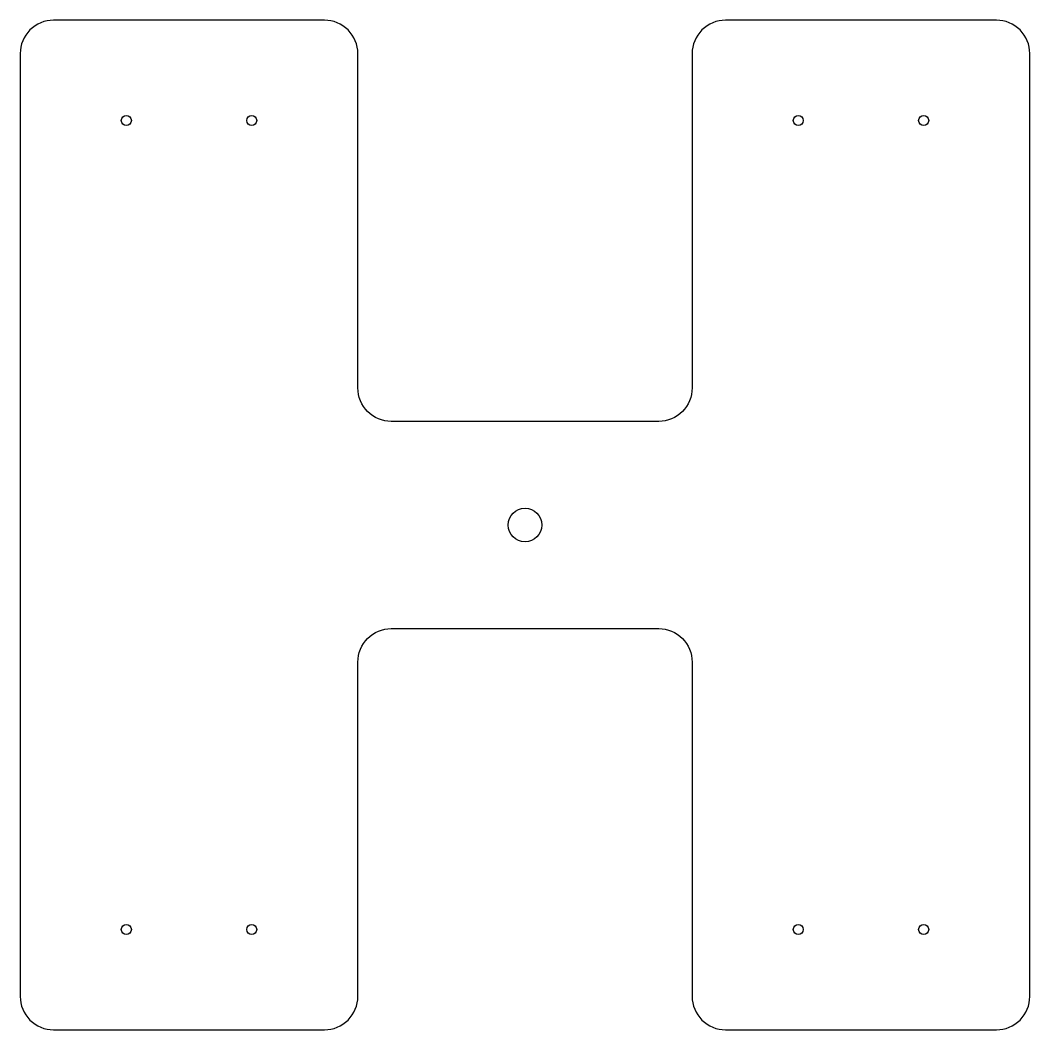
# Model space of a CAD drawing. Header units: millimetres. Extents: x -151 to 151, y -151 to 151.
import ezdxf

# ---------------------------------------------------------------- set-up
doc = ezdxf.new("R2010")
doc.units = ezdxf.units.MM
doc.layers.get('0').update_dxf_attribs({"linetype": 'CONTINUOUS'})

msp = doc.modelspace()

# ---------------------------------------------------------------- linework, layer by layer
msp.add_lwpolyline([(40, 31), (-40, 31, -0.414214), (-50, 41), (-50, 141, 0.414214), (-60, 151), (-141, 151, 0.414214), (-151, 141), (-151, 31), (-151, -31), (-151, -141, 0.414214), (-141, -151), (-60, -151, 0.414214), (-50, -141), (-50, -41, -0.414214), (-40, -31), (40, -31, -0.414214), (50, -41), (50, -141, 0.414214), (60, -151), (141, -151, 0.414214), (151, -141), (151, -31), (151, 31), (151, 141, 0.414214), (141, 151), (60, 151, 0.414214), (50, 141), (50, 41, -0.414214)], format="xyb", close=True)
for centre, radius in [((-119.25, 121), 1.5), ((-81.75, 121), 1.5), ((81.75, 121), 1.5), ((119.25, 121), 1.5), ((0, 0), 5), ((-119.25, -121), 1.5), ((-81.75, -121), 1.5), ((81.75, -121), 1.5), ((119.25, -121), 1.5)]:
    msp.add_circle(centre, radius)

doc.saveas('drawing.dxf')
